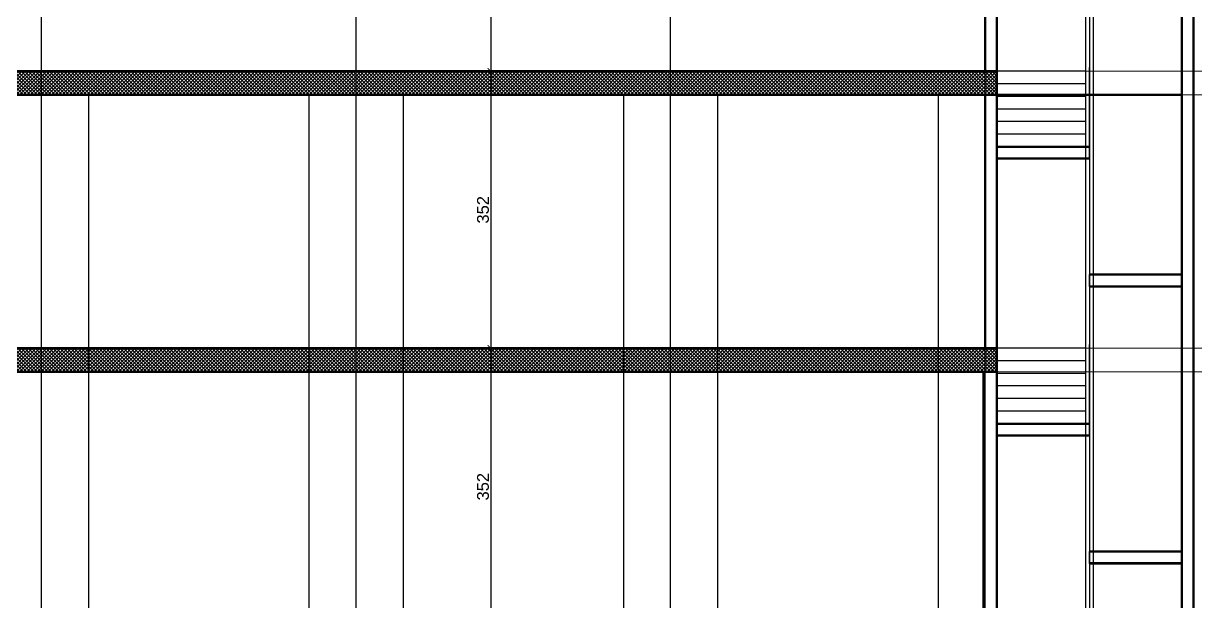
# Model space of a CAD drawing. Extents: x 250879 to 348495, y -51522 to -9360.
# Drawn here: x 290995 to 292485, y -49962 to -49227 of the extents above; entities that cross this region are included whole.
import ezdxf

# ---------------------------------------------------------------- set-up
doc = ezdxf.new("R2010")
doc.units = 0
doc.layers.get('0').update_dxf_attribs({"linetype": 'CONTINUOUS'})
doc.layers.get('DEFPOINTS').update_dxf_attribs({"color": 9, "linetype": 'CONTINUOUS'})
for name, color, linetype in [('AXIS', 1, 'CONTINUOUS'), ('CURTAIN', 150, 'CONTINUOUS'), ('WALL', 7, 'CONTINUOUS')]:
    doc.layers.add(name, color=color, linetype=linetype)
doc.layers.add('VIS', color=8, linetype='CONTINUOUS', lineweight=18)
doc.styles.get("Standard").update_dxf_attribs({"font": 'sanss___.ttf', "height": 15})
doc.dimstyles.new('STANDARD$0', dxfattribs={"dimscale": 0, "dimtxt": 12, "dimasz": 8, "dimexe": 15, "dimexo": 0.0625, "dimgap": 2, "dimtad": 1, "dimdec": 0, "dimzin": 0, "dimdsep": 46, "dimtxsty": 'Standard', "dimblk1": 'ARCHTICK', "dimblk2": 'ARCHTICK', "dimsah": 1, "dimcen": 0.09, "dimdle": 15, "dimclrd": 3, "dimclre": 3, "dimclrt": 3, "dimazin": 0, "dimtfac": 1, "dimtdec": 0, "dimtofl": 0, "dimtmove": 1, "dimatfit": 3, "dimldrblk": 'ARCHTICK', "dimfxl": 1.0455, "dimfxlon": 1, "dimtolj": 1, "dimtzin": 0, "dimarcsym": 0})

# ---------------------------------------------------------------- blocks, each defined once
blk = doc.blocks.new('_ARCHTICK')
at = {"color": 0, "linetype": 'ByBlock', "const_width": 0.15}
blk.add_lwpolyline([(-0.5, -0.5), (0.5, 0.5)], dxfattribs=at)
blk = doc.blocks.new('*D2014')
at = {"layer": 'DEFPOINTS', "color": 0, "linetype": 'Continuous', "transparency": 16777216}
for p in [(291589.1, -48936.2), (291589.1, -49288.2), (291589.1, -49288.2)]:
    blk.add_point(p, dxfattribs=at)
at = {"layer": 'WALL', "color": 3, "linetype": 'Continuous', "lineweight": -2, "transparency": 16777216}
for p, q in [((291589.1, -48921.2), (291589.1, -49303.2)), ((291589.1, -48936.2), (291574.1, -48936.2)), ((291589.1, -49288.2), (291574.1, -49288.2))]:
    blk.add_line(p, q, dxfattribs=at)
at = {"layer": 'WALL', "color": 3, "linetype": 'Continuous', "lineweight": -2, "transparency": 16777216, "xscale": 8, "yscale": 8, "zscale": 8}
for p, rotation in [((291589.1, -48936.2), 90), ((291589.1, -49288.2), 270)]:
    blk.add_blockref('_ARCHTICK', p, dxfattribs=dict(at, rotation=rotation))
at = {"layer": 'WALL', "color": 3, "linetype": 'Continuous', "transparency": 16777216, "insert": (291579.3, -49112.2), "char_height": 15, "attachment_point": 5, "rotation": 90}
blk.add_mtext('\\A1;352', dxfattribs=at)
blk = doc.blocks.new('*D2015')
at = {"layer": 'DEFPOINTS', "color": 0, "linetype": 'Continuous', "transparency": 16777216}
for p in [(291589.1, -49288.2), (291589.1, -49640.2), (291598.6, -49640.2)]:
    blk.add_point(p, dxfattribs=at)
at = {"layer": 'WALL', "color": 3, "linetype": 'Continuous', "lineweight": -2, "transparency": 16777216}
for p, q in [((291589.1, -49273.2), (291589.1, -49655.2)), ((291589.1, -49288.2), (291574.1, -49288.2)), ((291590.1, -49640.2), (291574.1, -49640.2))]:
    blk.add_line(p, q, dxfattribs=at)
at = {"layer": 'WALL', "color": 3, "linetype": 'Continuous', "lineweight": -2, "transparency": 16777216, "xscale": 8, "yscale": 8, "zscale": 8}
for p, rotation in [((291589.1, -49288.2), 90), ((291589.1, -49640.2), 270)]:
    blk.add_blockref('_ARCHTICK', p, dxfattribs=dict(at, rotation=rotation))
at = {"layer": 'WALL', "color": 3, "linetype": 'Continuous', "transparency": 16777216, "insert": (291579.3, -49464.2), "char_height": 15, "attachment_point": 5, "rotation": 90}
blk.add_mtext('\\A1;352', dxfattribs=at)
blk = doc.blocks.new('*D2022')
at = {"layer": 'DEFPOINTS', "color": 0, "linetype": 'Continuous', "transparency": 16777216}
for p in [(291589.1, -49640.2), (291589.1, -49992.2), (291589.1, -49992.2)]:
    blk.add_point(p, dxfattribs=at)
at = {"layer": 'WALL', "color": 3, "linetype": 'Continuous', "lineweight": -2, "transparency": 16777216}
for p, q in [((291589.1, -49625.2), (291589.1, -50007.2)), ((291589.1, -49640.2), (291574.1, -49640.2)), ((291589.1, -49992.2), (291574.1, -49992.2))]:
    blk.add_line(p, q, dxfattribs=at)
at = {"layer": 'WALL', "color": 3, "linetype": 'Continuous', "lineweight": -2, "transparency": 16777216, "xscale": 8, "yscale": 8, "zscale": 8}
for p, rotation in [((291589.1, -49640.2), 90), ((291589.1, -49992.2), 270)]:
    blk.add_blockref('_ARCHTICK', p, dxfattribs=dict(at, rotation=rotation))
at = {"layer": 'WALL', "color": 3, "linetype": 'Continuous', "transparency": 16777216, "insert": (291579.3, -49816.2), "char_height": 15, "attachment_point": 5, "rotation": 90}
blk.add_mtext('\\A1;352', dxfattribs=at)

msp = doc.modelspace()

# ---------------------------------------------------------------- hatches: boundary and pattern name
at = {"layer": 'AXIS'}
h = msp.add_hatch(dxfattribs=at)
h.set_pattern_fill('ANSI37', color=256, style=0)
h.set_pattern_definition([(45, (19207.2062, -22871.1652), (-2.24506403, 2.24506403), []), (135, (19207.2062, -22871.1652), (-2.24506403, -2.24506403), [])])
h.paths.add_polyline_path([(290028.51582, -49288.17295), (290028.51582, -49318.17295), (292232.78876, -49318.17295), (292232.78876, -49288.17295)])
h.paths.add_polyline_path([(289579.86911, -49318.17295), (289579.86911, -49288.17295), (289167.45959, -49288.17295), (289167.45959, -49318.17295)])
h = msp.add_hatch(dxfattribs=at)
h.set_pattern_fill('ANSI37', color=256, style=0)
h.set_pattern_definition([(45, (19207.2062, -23223.1652), (-2.24506403, 2.24506403), []), (135, (19207.2062, -23223.1652), (-2.24506403, -2.24506403), [])])
h.paths.add_polyline_path([(290028.51582, -49640.17295), (290028.51582, -49670.17295), (292232.78876, -49670.17295), (292232.78876, -49640.17295)])

# ---------------------------------------------------------------- linework, layer by layer
for p, q in [((291017.78876, -50648.17295), (291017.78876, -45795.09533)), ((291417.78876, -50648.17295), (291417.78876, -45795.09533)), ((291817.78876, -50648.17295), (291817.78876, -45795.09533)), ((292217.78876, -50270.36125), (292217.78876, -45795.09533))]:
    msp.add_line(p, q, dxfattribs=at)
at = {"layer": 'CURTAIN', "linetype": 'Continuous'}
for p, q in [((292345.37105, -48936.17295), (292345.37105, -49288.17295)), ((292350.37105, -48936.17295), (292350.37105, -49288.17295)), ((292355.37105, -48936.17295), (292355.37105, -49288.17295)), ((292345.37105, -49288.17295), (292232.78876, -49288.17295)), ((292345.37105, -49288.17295), (292345.37105, -49640.17295)), ((292350.37105, -49384.17295), (292350.37105, -49283.36633)), ((292350.37105, -49288.17295), (292350.37105, -49640.17295)), ((292355.37105, -49288.17295), (292355.37105, -49640.17295)), ((292345.37105, -49304.17295), (292232.78876, -49304.17295)), ((291077.78876, -49318.17295), (291077.78876, -49992.17295)), ((291357.95335, -49318.17295), (291357.95335, -49992.17295)), ((291477.78876, -49318.17295), (291477.78876, -49992.17295)), ((291757.95335, -49318.17295), (291757.95335, -49992.17295)), ((291877.62418, -49318.17295), (291877.62418, -49992.17295)), ((292157.95335, -49318.17295), (292157.95335, -49992.17295)), ((292157.95335, -49318.17295), (292157.95335, -49560.17295)), ((292157.95335, -49318.17295), (292157.95335, -49560.17295)), ((292345.37105, -49320.17295), (292232.78876, -49320.17295)), ((292467.95335, -49318.17295), (292467.95335, -50092.17295)), ((292345.37105, -49336.17295), (292232.78876, -49336.17295)), ((292345.37105, -49352.17295), (292232.78876, -49352.17295)), ((292345.37105, -49368.17295), (292232.78876, -49368.17295)), ((292350.37105, -49736.17295), (292350.37105, -49635.36633)), ((292345.37105, -49640.17295), (292232.78876, -49640.17295)), ((292345.37105, -49640.17295), (292345.37105, -50648.17295)), ((292350.37105, -49640.17295), (292350.37105, -50648.17295)), ((292355.37105, -49640.17295), (292355.37105, -50648.17295)), ((292345.37105, -49656.17295), (292232.78876, -49656.17295)), ((292345.37105, -49672.17295), (292232.78876, -49672.17295)), ((292345.37105, -49688.17295), (292232.78876, -49688.17295)), ((292345.37105, -49704.17295), (292232.78876, -49704.17295)), ((292345.37105, -49720.17295), (292232.78876, -49720.17295))]:
    msp.add_line(p, q, dxfattribs=at)
at = {"layer": 'VIS', "ltscale": 0.0001}
for p, q in [((288716.18589, -49288.17295), (292978.1768, -49288.17295)), ((288770.05465, -49318.17295), (292997.64877, -49318.17295)), ((288770.05465, -49640.17295), (292978.1768, -49640.17295)), ((290028.51582, -49670.17295), (292997.64877, -49670.17295))]:
    msp.add_line(p, q, dxfattribs=at)
at = {"layer": 'WALL', "linetype": 'Continuous'}
for p, q in [((292345.37105, -49384.17295), (292232.78876, -49384.17295)), ((292345.37105, -49736.17295), (292232.78876, -49736.17295))]:
    msp.add_line(p, q, dxfattribs=at)
at = {"layer": 'WALL', "linetype": 'Continuous', "const_width": 3}
for points in [[(292232.78876, -45980.57093), (292232.78876, -49318.17295)], [(292467.95335, -46694.17295), (292467.95335, -49318.17295), (292232.78876, -49318.17295)], [(292467.95335, -46694.17295), (292467.95335, -50678.17295)], [(292482.95335, -46694.17295), (292482.95335, -50678.17295)], [(292232.78876, -46984.17295), (292232.78876, -49318.17295), (290028.51582, -49318.17295)], [(290817.70647, -49318.17295), (292232.78876, -49318.17295), (292232.78876, -46984.17295)], [(292232.78876, -47304.17295), (292232.78876, -49670.17295), (290028.51582, -49670.17295)], [(292232.78876, -47624.17295), (292232.78876, -50022.17295), (289397.45959, -50022.17295), (289397.45959, -49318.17295)], [(292232.78876, -49288.17295), (292217.78876, -49288.17295), (292217.78876, -49006.17295)], [(292232.78876, -49288.17295), (290028.51582, -49288.17295)], [(290028.51582, -49318.17295), (292232.78876, -49318.17295), (292232.78876, -49288.17295)], [(292232.78876, -49640.17295), (292217.78876, -49640.17295), (292217.78876, -49318.17295)], [(292232.78876, -49318.17295), (292232.78876, -50648.17295)], [(292232.78876, -49384.17295), (292350.37105, -49384.17295)], [(292232.78876, -49399.17295), (292350.37105, -49399.17295)], [(292467.95335, -49546.60105), (292350.37105, -49546.60105)], [(292467.95335, -49561.60105), (292350.37105, -49561.60105)], [(292232.78876, -49640.17295), (290028.51582, -49640.17295), (290028.51582, -49670.17295), (292232.78876, -49670.17295), (292232.78876, -49640.17295)], [(292230.78862, -49992.17295), (292215.78862, -49992.17295), (292215.78862, -49670.17295)], [(292232.78876, -49736.17295), (292350.37105, -49736.17295)], [(292232.78876, -49751.17295), (292350.37105, -49751.17295)], [(292467.95335, -49898.60105), (292350.37105, -49898.60105)], [(292467.95335, -49913.60105), (292350.37105, -49913.60105)]]:
    msp.add_lwpolyline(points, dxfattribs=at)
at = {"layer": 'WALL', "linetype": 'Continuous'}
for points in [[(292232.78876, -46984.17295), (292232.78876, -49318.17295), (289397.45959, -49318.17295), (289397.45959, -46984.17295)], [(292232.78876, -47304.17295), (292232.78876, -49670.17295), (290028.51582, -49670.17295)], [(292232.78876, -47624.17295), (292232.78876, -50022.17295), (289397.45959, -50022.17295), (289397.45959, -47624.17295)], [(290028.51582, -49318.17295), (292232.78876, -49318.17295), (292232.78876, -49288.17295), (290028.51582, -49288.17295)]]:
    msp.add_lwpolyline(points, dxfattribs=at)
for points in [[(292350.37105, -49384.17295), (292232.78876, -49384.17295), (292232.78876, -49399.17295), (292350.37105, -49399.17295)], [(292350.37105, -49546.60105), (292467.95335, -49546.60105), (292467.95335, -49561.60105), (292350.37105, -49561.60105)], [(292232.78876, -49640.17295), (290028.51582, -49640.17295), (290028.51582, -49670.17295), (292232.78876, -49670.17295)], [(292350.37105, -49736.17295), (292232.78876, -49736.17295), (292232.78876, -49751.17295), (292350.37105, -49751.17295)], [(292350.37105, -49898.60105), (292467.95335, -49898.60105), (292467.95335, -49913.60105), (292350.37105, -49913.60105)]]:
    msp.add_lwpolyline(points, close=True, dxfattribs=at)

# ---------------------------------------------------------------- dimensions: what is measured, and where the dimension line sits
for base, p1, p2, picture, middle in [((291589.06783, -49288.17295), (291589.06783, -48936.17295), (291589.06783, -49288.17295), '*D2014', (291579.3312, -49112.17295)), ((291589.06783, -49640.17295), (291589.06783, -49288.17295), (291598.56133, -49640.17295), '*D2015', (291579.3312, -49464.17295)), ((291589.06783, -49992.17295), (291589.06783, -49640.17295), (291589.06783, -49992.17295), '*D2022', (291579.3312, -49816.17295))]:
    dim = msp.add_linear_dim(base=base, p1=p1, p2=p2, angle=90, dimstyle='STANDARD$0', override={"dimscale": 1}, dxfattribs=at)
    dim.commit()
    dim.dimension.update_dxf_attribs({"geometry": picture, "text_midpoint": middle})

doc.saveas('drawing.dxf')
